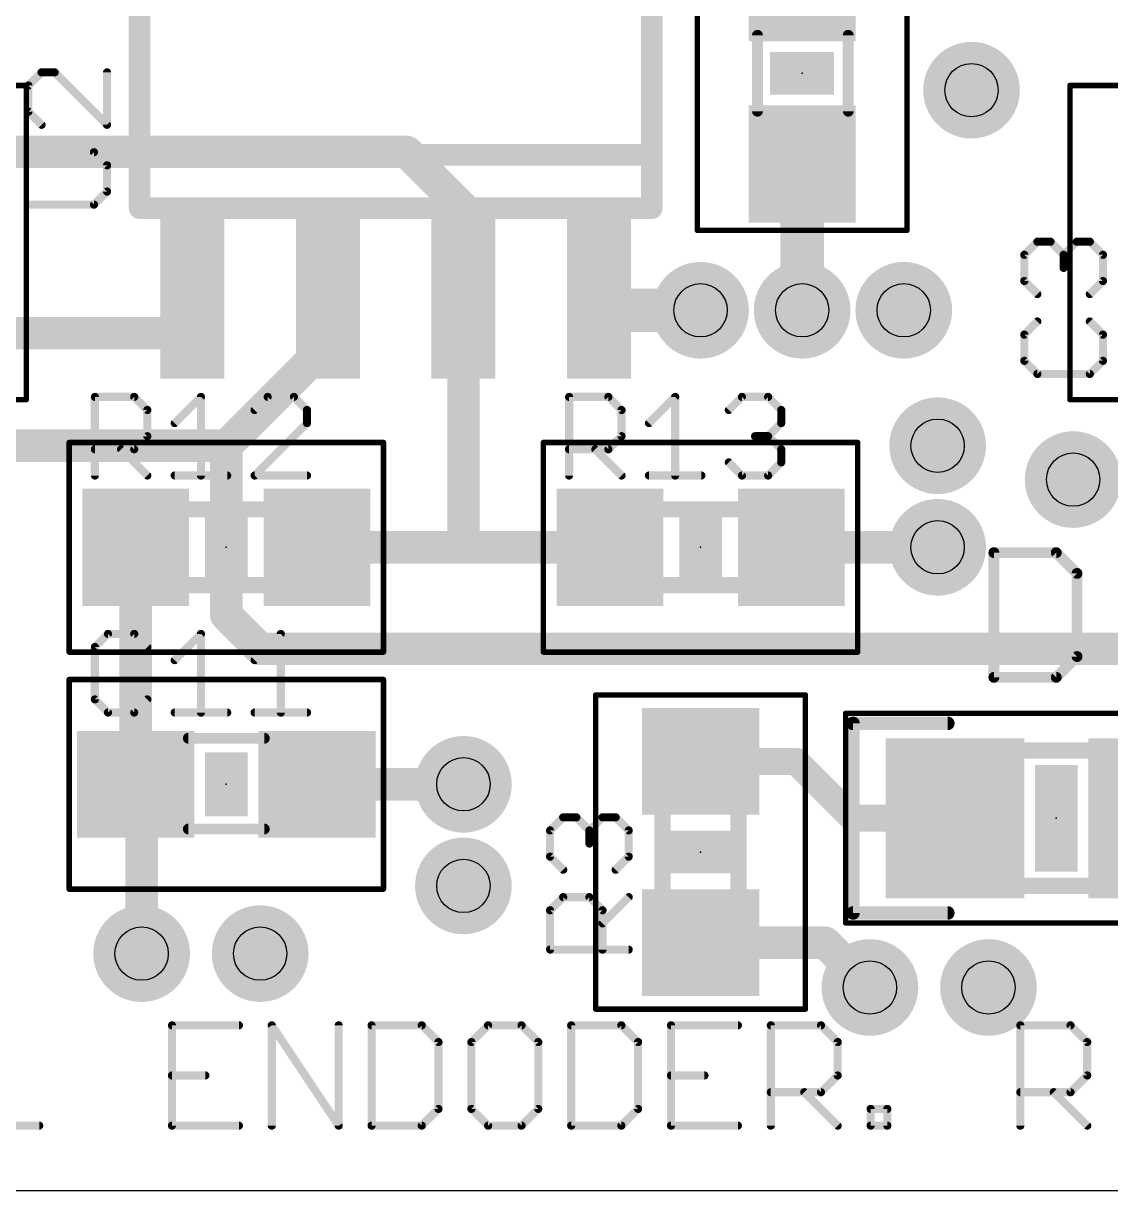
# Model space of a CAD drawing. Extents: x 0 to 1.31, y 0 to 0.85.
# Drawn here: x 0.5126 to 0.9138, y 0 to 0.4309 of the extents above; entities that cross this region are included whole.
import ezdxf

# ---------------------------------------------------------------- set-up
doc = ezdxf.new("R2010")
doc.units = 0
for name, color, linetype in [('1', 22, 'CONTINUOUS'), ('18', 82, 'CONTINUOUS'), ('20', 7, 'CONTINUOUS'), ('21', 253, 'CONTINUOUS'), ('23', 7, 'CONTINUOUS'), ('25', 253, 'CONTINUOUS'), ('31', 253, 'CONTINUOUS'), ('35', 253, 'CONTINUOUS'), ('39', 22, 'CONTINUOUS'), ('44', 253, 'CONTINUOUS'), ('51', 253, 'CONTINUOUS')]:
    doc.layers.add(name, color=color, linetype=linetype)

# ---------------------------------------------------------------- blocks, each defined once
blk = doc.blocks.new('RECT')
blk.add_solid([(-0.5, -0.5), (0.5, -0.5), (-0.5, 0.5), (0.5, 0.5)])
blk = doc.blocks.new('ROUNDV')
at = {"const_width": 0.5}
blk.add_lwpolyline([(0, -0.25, 1), (0, 0.25, 1), (0, -0.25)], format="xyb", dxfattribs=at)

msp = doc.modelspace()

# ---------------------------------------------------------------- linework, layer by layer
at = {"layer": '1'}
for points, const_width in [([(0.654035, 0.383465), (0.475, 0.383465)], 0.012), ([(0.675, 0.3625), (0.654035, 0.383465)], 0.012), ([(0.8, 0.379035), (0.8, 0.325)], 0.016), ([(0.675, 0.329232), (0.675, 0.3625)], 0.012), ([(0.575, 0.329232), (0.574803, 0.316535)], 0.016), ([(0.625, 0.3125), (0.625, 0.329232)], 0.016), ([(0.725, 0.329232), (0.729232, 0.325)], 0.016), ([(0.675, 0.329232), (0.675, 0.2375)], 0.012), ([(0.729232, 0.325), (0.7625, 0.325)], 0.016), ([(0.574803, 0.316535), (0.475, 0.316535)], 0.012), ([(0.5875, 0.275), (0.625, 0.3125)], 0.012), ([(0.5875, 0.275), (0.5, 0.275)], 0.012), ([(0.5875, 0.2125), (0.5875, 0.275)], 0.012), ([(0.554035, 0.2375), (0.554035, 0.15)], 0.012), ([(0.620965, 0.2375), (0.675, 0.2375)], 0.012), ([(0.675, 0.2375), (0.729035, 0.2375)], 0.012), ([(0.85, 0.2375), (0.795965, 0.2375)], 0.012), ([(0.6, 0.2), (0.5875, 0.2125)], 0.012), ([(1.004035, 0.2), (0.6, 0.2)], 0.012), ([(0.797785, 0.158465), (0.7625, 0.158465)], 0.01), ([(0.81875, 0.1375), (0.797785, 0.158465)], 0.01), ([(0.554035, 0.15), (0.55625, 0.147785)], 0.012), ([(0.620965, 0.15), (0.675, 0.15)], 0.012), ([(0.55625, 0.147785), (0.55625, 0.0875)], 0.012), ([(0.856348, 0.1375), (0.81875, 0.1375)], 0.01), ([(0.808465, 0.091535), (0.7625, 0.091535)], 0.012), ([(0.825, 0.075), (0.808465, 0.091535)], 0.012)]:
    msp.add_lwpolyline(points, dxfattribs=dict(at, const_width=const_width))
for points, const_width in [([(0.656157, 0.385586, 1), (0.651914, 0.381343)], 0.006), ([(0.654035, 0.380465, 1), (0.654035, 0.386465)], 0.006), ([(0.804, 0.379035, 1), (0.796, 0.379035)], 0.008), ([(0.678, 0.3625, 1), (0.672, 0.3625)], 0.006), ([(0.672879, 0.360379, 1), (0.677121, 0.364621)], 0.006), ([(0.579, 0.32917, 1), (0.571, 0.329294)], 0.008), ([(0.629, 0.329232, 1), (0.621, 0.329232)], 0.008), ([(0.727828, 0.332061, 1), (0.722172, 0.326404)], 0.008), ([(0.678, 0.329232, 1), (0.672, 0.329232)], 0.006), ([(0.672, 0.329232, 1), (0.678, 0.329232)], 0.006), ([(0.729232, 0.329, 1), (0.729232, 0.321)], 0.008), ([(0.726404, 0.322172, 1), (0.732061, 0.327828)], 0.008), ([(0.7625, 0.321, 1), (0.7625, 0.329)], 0.008), ([(0.796, 0.325, 1), (0.804, 0.325)], 0.008), ([(0.570804, 0.316597, 1), (0.578803, 0.316473)], 0.008), ([(0.574803, 0.313535, 1), (0.574803, 0.319535)], 0.006), ([(0.621, 0.3125, 1), (0.629, 0.3125)], 0.008), ([(0.627121, 0.310379, 1), (0.622879, 0.314621)], 0.006), ([(0.5905, 0.275, 1), (0.5845, 0.275)], 0.006), ([(0.585379, 0.277121, 1), (0.589621, 0.272879)], 0.006), ([(0.5875, 0.272, 1), (0.5875, 0.278)], 0.006), ([(0.557035, 0.2375, 1), (0.551035, 0.2375)], 0.006), ([(0.620965, 0.2405, 1), (0.620965, 0.2345)], 0.006), ([(0.675, 0.2405, 1), (0.675, 0.2345)], 0.006), ([(0.675, 0.2345, 1), (0.675, 0.2405)], 0.006), ([(0.729035, 0.2345, 1), (0.729035, 0.2405)], 0.006), ([(0.795965, 0.2405, 1), (0.795965, 0.2345)], 0.006), ([(0.85, 0.2345, 1), (0.85, 0.2405)], 0.006), ([(0.672, 0.2375, 1), (0.678, 0.2375)], 0.006), ([(0.589621, 0.214621, 1), (0.585379, 0.210379)], 0.006), ([(0.5845, 0.2125, 1), (0.5905, 0.2125)], 0.006), ([(0.6, 0.203, 1), (0.6, 0.197)], 0.006), ([(0.597879, 0.197879, 1), (0.602121, 0.202121)], 0.006), ([(0.7625, 0.160965, 1), (0.7625, 0.155965)], 0.005), ([(0.799553, 0.160232, 1), (0.796018, 0.156697)], 0.005), ([(0.797785, 0.155965, 1), (0.797785, 0.160965)], 0.005), ([(0.556157, 0.152121, 1), (0.551914, 0.147879)], 0.006), ([(0.620965, 0.153, 1), (0.620965, 0.147)], 0.006), ([(0.675, 0.147, 1), (0.675, 0.153)], 0.006), ([(0.551035, 0.15, 1), (0.557035, 0.15)], 0.006), ([(0.55925, 0.147785, 1), (0.55325, 0.147785)], 0.006), ([(0.554129, 0.145664, 1), (0.558371, 0.149907)], 0.006), ([(0.81875, 0.14, 1), (0.81875, 0.135)], 0.005), ([(0.856348, 0.135, 1), (0.856348, 0.14)], 0.005), ([(0.816982, 0.135732, 1), (0.820518, 0.139268)], 0.005), ([(0.7625, 0.094535, 1), (0.7625, 0.088535)], 0.006), ([(0.810586, 0.093657, 1), (0.806343, 0.089414)], 0.006), ([(0.808465, 0.088535, 1), (0.808465, 0.094535)], 0.006), ([(0.55325, 0.0875, 1), (0.55925, 0.0875)], 0.006), ([(0.822879, 0.072879, 1), (0.827121, 0.077121)], 0.006)]:
    msp.add_lwpolyline(points, format="xyb", dxfattribs=dict(at, const_width=const_width))
at = {"layer": '20'}
msp.add_line((0, 0), (1.3125, 0), dxfattribs=at)
at = {"layer": '21'}
for points, const_width in [([(0.555512, 0.382382), (0.555512, 0.512303)], 0.008), ([(0.744488, 0.512303), (0.744488, 0.382382)], 0.008), ([(0.555512, 0.362697), (0.555512, 0.382382)], 0.008), ([(0.744488, 0.382382), (0.555512, 0.382382)], 0.008), ([(0.744488, 0.382382), (0.744488, 0.362697)], 0.008), ([(0.85375, 0.1725), (0.81875, 0.1725)], 0.005), ([(0.81875, 0.1725), (0.81875, 0.1025)], 0.005), ([(0.81875, 0.1025), (0.85375, 0.1025)], 0.005), ([(0.592131, 0.061032), (0.567443, 0.061032)], 0.003), ([(0.567443, 0.061032), (0.567443, 0.024)], 0.003), ([(0.604275, 0.024), (0.604275, 0.061032)], 0.003), ([(0.604275, 0.061032), (0.628963, 0.024)], 0.003), ([(0.628963, 0.024), (0.628963, 0.061032)], 0.003), ([(0.641106, 0.061032), (0.641106, 0.024)], 0.003), ([(0.659622, 0.061032), (0.641106, 0.061032)], 0.003), ([(0.665794, 0.05486), (0.659622, 0.061032)], 0.003), ([(0.68411, 0.061032), (0.677938, 0.05486)], 0.003), ([(0.696453, 0.061032), (0.68411, 0.061032)], 0.003), ([(0.702625, 0.05486), (0.696453, 0.061032)], 0.003), ([(0.714769, 0.061032), (0.714769, 0.024)], 0.003), ([(0.733285, 0.061032), (0.714769, 0.061032)], 0.003), ([(0.739457, 0.05486), (0.733285, 0.061032)], 0.003), ([(0.776288, 0.061032), (0.751601, 0.061032)], 0.003), ([(0.751601, 0.061032), (0.751601, 0.024)], 0.003), ([(0.788432, 0.024), (0.788432, 0.061032)], 0.003), ([(0.788432, 0.061032), (0.806948, 0.061032)], 0.003), ([(0.806948, 0.061032), (0.81312, 0.05486)], 0.003), ([(0.880511, 0.024), (0.880511, 0.061032)], 0.003), ([(0.880511, 0.061032), (0.899026, 0.061032)], 0.003), ([(0.899026, 0.061032), (0.905198, 0.05486)], 0.003), ([(0.665794, 0.030172), (0.665794, 0.05486)], 0.003), ([(0.677938, 0.05486), (0.677938, 0.030172)], 0.003), ([(0.702625, 0.030172), (0.702625, 0.05486)], 0.003), ([(0.739457, 0.030172), (0.739457, 0.05486)], 0.003), ([(0.81312, 0.05486), (0.81312, 0.042516)], 0.003), ([(0.905198, 0.05486), (0.905198, 0.042516)], 0.003), ([(0.567443, 0.042516), (0.579787, 0.042516)], 0.003), ([(0.751601, 0.042516), (0.763945, 0.042516)], 0.003), ([(0.81312, 0.042516), (0.806948, 0.036344)], 0.003), ([(0.905198, 0.042516), (0.899026, 0.036344)], 0.003), ([(0.806948, 0.036344), (0.788432, 0.036344)], 0.003), ([(0.800776, 0.036344), (0.81312, 0.024)], 0.003), ([(0.899026, 0.036344), (0.880511, 0.036344)], 0.003), ([(0.892855, 0.036344), (0.905198, 0.024)], 0.003), ([(0.659622, 0.024), (0.665794, 0.030172)], 0.003), ([(0.677938, 0.030172), (0.68411, 0.024)], 0.003), ([(0.696453, 0.024), (0.702625, 0.030172)], 0.003), ([(0.733285, 0.024), (0.739457, 0.030172)], 0.003), ([(0.825264, 0.024), (0.825264, 0.030172)], 0.003), ([(0.825264, 0.030172), (0.831435, 0.030172)], 0.003), ([(0.831435, 0.030172), (0.831435, 0.024)], 0.003), ([(0.493781, 0.024), (0.518468, 0.024)], 0.003), ([(0.567443, 0.024), (0.592131, 0.024)], 0.003), ([(0.641106, 0.024), (0.659622, 0.024)], 0.003), ([(0.68411, 0.024), (0.696453, 0.024)], 0.003), ([(0.714769, 0.024), (0.733285, 0.024)], 0.003), ([(0.751601, 0.024), (0.776288, 0.024)], 0.003), ([(0.831435, 0.024), (0.825264, 0.024)], 0.003)]:
    msp.add_lwpolyline(points, dxfattribs=dict(at, const_width=const_width))
for points, const_width in [([(0.557512, 0.382382, 1), (0.553512, 0.382382)], 0.004), ([(0.555512, 0.384382, 1), (0.555512, 0.380382)], 0.004), ([(0.553512, 0.382382, 1), (0.557512, 0.382382)], 0.004), ([(0.746488, 0.382382, 1), (0.742488, 0.382382)], 0.004), ([(0.742488, 0.382382, 1), (0.746488, 0.382382)], 0.004), ([(0.744488, 0.380382, 1), (0.744488, 0.384382)], 0.004), ([(0.553512, 0.362697, 1), (0.557512, 0.362697)], 0.004), ([(0.742488, 0.362697, 1), (0.746488, 0.362697)], 0.004), ([(0.81875, 0.17375, 1), (0.81875, 0.17125)], 0.0025), ([(0.82, 0.1725, 1), (0.8175, 0.1725)], 0.0025), ([(0.85375, 0.17125, 1), (0.85375, 0.17375)], 0.0025), ([(0.81875, 0.10375, 1), (0.81875, 0.10125)], 0.0025), ([(0.8175, 0.1025, 1), (0.82, 0.1025)], 0.0025), ([(0.85375, 0.10125, 1), (0.85375, 0.10375)], 0.0025), ([(0.567443, 0.061782, 1), (0.567443, 0.060282)], 0.0015), ([(0.568193, 0.061032, 1), (0.566693, 0.061032)], 0.0015), ([(0.592131, 0.060282, 1), (0.592131, 0.061782)], 0.0015), ([(0.605025, 0.061032, 1), (0.603525, 0.061032)], 0.0015), ([(0.604899, 0.061448, 1), (0.603651, 0.060616)], 0.0015), ([(0.629713, 0.061032, 1), (0.628213, 0.061032)], 0.0015), ([(0.641856, 0.061032, 1), (0.640356, 0.061032)], 0.0015), ([(0.641106, 0.061782, 1), (0.641106, 0.060282)], 0.0015), ([(0.660152, 0.061562, 1), (0.659092, 0.060501)], 0.0015), ([(0.659622, 0.060282, 1), (0.659622, 0.061782)], 0.0015), ([(0.68411, 0.061782, 1), (0.68411, 0.060282)], 0.0015), ([(0.68464, 0.060501, 1), (0.683579, 0.061562)], 0.0015), ([(0.696984, 0.061562, 1), (0.695923, 0.060501)], 0.0015), ([(0.696453, 0.060282, 1), (0.696453, 0.061782)], 0.0015), ([(0.715519, 0.061032, 1), (0.714019, 0.061032)], 0.0015), ([(0.714769, 0.061782, 1), (0.714769, 0.060282)], 0.0015), ([(0.733815, 0.061562, 1), (0.732755, 0.060501)], 0.0015), ([(0.733285, 0.060282, 1), (0.733285, 0.061782)], 0.0015), ([(0.751601, 0.061782, 1), (0.751601, 0.060282)], 0.0015), ([(0.752351, 0.061032, 1), (0.750851, 0.061032)], 0.0015), ([(0.776288, 0.060282, 1), (0.776288, 0.061782)], 0.0015), ([(0.789182, 0.061032, 1), (0.787682, 0.061032)], 0.0015), ([(0.788432, 0.061782, 1), (0.788432, 0.060282)], 0.0015), ([(0.807478, 0.061562, 1), (0.806418, 0.060501)], 0.0015), ([(0.806948, 0.060282, 1), (0.806948, 0.061782)], 0.0015), ([(0.881261, 0.061032, 1), (0.879761, 0.061032)], 0.0015), ([(0.880511, 0.061782, 1), (0.880511, 0.060282)], 0.0015), ([(0.899557, 0.061562, 1), (0.898496, 0.060501)], 0.0015), ([(0.899026, 0.060282, 1), (0.899026, 0.061782)], 0.0015), ([(0.666544, 0.05486, 1), (0.665044, 0.05486)], 0.0015), ([(0.665264, 0.054329, 1), (0.666324, 0.05539)], 0.0015), ([(0.677407, 0.05539, 1), (0.678468, 0.054329)], 0.0015), ([(0.678688, 0.05486, 1), (0.677188, 0.05486)], 0.0015), ([(0.703375, 0.05486, 1), (0.701875, 0.05486)], 0.0015), ([(0.702095, 0.054329, 1), (0.703156, 0.05539)], 0.0015), ([(0.740207, 0.05486, 1), (0.738707, 0.05486)], 0.0015), ([(0.738927, 0.054329, 1), (0.739987, 0.05539)], 0.0015), ([(0.81387, 0.05486, 1), (0.81237, 0.05486)], 0.0015), ([(0.81259, 0.054329, 1), (0.81365, 0.05539)], 0.0015), ([(0.905948, 0.05486, 1), (0.904448, 0.05486)], 0.0015), ([(0.904668, 0.054329, 1), (0.905729, 0.05539)], 0.0015), ([(0.567443, 0.043266, 1), (0.567443, 0.041766)], 0.0015), ([(0.579787, 0.041766, 1), (0.579787, 0.043266)], 0.0015), ([(0.751601, 0.043266, 1), (0.751601, 0.041766)], 0.0015), ([(0.763945, 0.041766, 1), (0.763945, 0.043266)], 0.0015), ([(0.81237, 0.042516, 1), (0.81387, 0.042516)], 0.0015), ([(0.81365, 0.041985, 1), (0.81259, 0.043046)], 0.0015), ([(0.904448, 0.042516, 1), (0.905948, 0.042516)], 0.0015), ([(0.905729, 0.041985, 1), (0.904668, 0.043046)], 0.0015), ([(0.788432, 0.037094, 1), (0.788432, 0.035594)], 0.0015), ([(0.801306, 0.036874, 1), (0.800246, 0.035814)], 0.0015), ([(0.806418, 0.036874, 1), (0.807478, 0.035814)], 0.0015), ([(0.806948, 0.035594, 1), (0.806948, 0.037094)], 0.0015), ([(0.880511, 0.037094, 1), (0.880511, 0.035594)], 0.0015), ([(0.893385, 0.036874, 1), (0.892324, 0.035814)], 0.0015), ([(0.898496, 0.036874, 1), (0.899557, 0.035814)], 0.0015), ([(0.899026, 0.035594, 1), (0.899026, 0.037094)], 0.0015), ([(0.665044, 0.030172, 1), (0.666544, 0.030172)], 0.0015), ([(0.666324, 0.029642, 1), (0.665264, 0.030702)], 0.0015), ([(0.678468, 0.030702, 1), (0.677407, 0.029642)], 0.0015), ([(0.677188, 0.030172, 1), (0.678688, 0.030172)], 0.0015), ([(0.701875, 0.030172, 1), (0.703375, 0.030172)], 0.0015), ([(0.703156, 0.029642, 1), (0.702095, 0.030702)], 0.0015), ([(0.738707, 0.030172, 1), (0.740207, 0.030172)], 0.0015), ([(0.739987, 0.029642, 1), (0.738927, 0.030702)], 0.0015), ([(0.826014, 0.030172, 1), (0.824514, 0.030172)], 0.0015), ([(0.825264, 0.030922, 1), (0.825264, 0.029422)], 0.0015), ([(0.832185, 0.030172, 1), (0.830685, 0.030172)], 0.0015), ([(0.831435, 0.029422, 1), (0.831435, 0.030922)], 0.0015), ([(0.518468, 0.02325, 1), (0.518468, 0.02475)], 0.0015), ([(0.567443, 0.02475, 1), (0.567443, 0.02325)], 0.0015), ([(0.566693, 0.024, 1), (0.568193, 0.024)], 0.0015), ([(0.592131, 0.02325, 1), (0.592131, 0.02475)], 0.0015), ([(0.603525, 0.024, 1), (0.605025, 0.024)], 0.0015), ([(0.628213, 0.024, 1), (0.629713, 0.024)], 0.0015), ([(0.628339, 0.023584, 1), (0.629587, 0.024416)], 0.0015), ([(0.641106, 0.02475, 1), (0.641106, 0.02325)], 0.0015), ([(0.640356, 0.024, 1), (0.641856, 0.024)], 0.0015), ([(0.659092, 0.02453, 1), (0.660152, 0.02347)], 0.0015), ([(0.659622, 0.02325, 1), (0.659622, 0.02475)], 0.0015), ([(0.68411, 0.02475, 1), (0.68411, 0.02325)], 0.0015), ([(0.683579, 0.02347, 1), (0.68464, 0.02453)], 0.0015), ([(0.695923, 0.02453, 1), (0.696984, 0.02347)], 0.0015), ([(0.696453, 0.02325, 1), (0.696453, 0.02475)], 0.0015), ([(0.714769, 0.02475, 1), (0.714769, 0.02325)], 0.0015), ([(0.714019, 0.024, 1), (0.715519, 0.024)], 0.0015), ([(0.732755, 0.02453, 1), (0.733815, 0.02347)], 0.0015), ([(0.733285, 0.02325, 1), (0.733285, 0.02475)], 0.0015), ([(0.751601, 0.02475, 1), (0.751601, 0.02325)], 0.0015), ([(0.750851, 0.024, 1), (0.752351, 0.024)], 0.0015), ([(0.776288, 0.02325, 1), (0.776288, 0.02475)], 0.0015), ([(0.787682, 0.024, 1), (0.789182, 0.024)], 0.0015), ([(0.81259, 0.02347, 1), (0.81365, 0.02453)], 0.0015), ([(0.825264, 0.02475, 1), (0.825264, 0.02325)], 0.0015), ([(0.824514, 0.024, 1), (0.826014, 0.024)], 0.0015), ([(0.830685, 0.024, 1), (0.832185, 0.024)], 0.0015), ([(0.831435, 0.02325, 1), (0.831435, 0.02475)], 0.0015), ([(0.879761, 0.024, 1), (0.881261, 0.024)], 0.0015), ([(0.904668, 0.02347, 1), (0.905729, 0.02453)], 0.0015)]:
    msp.add_lwpolyline(points, format="xyb", dxfattribs=dict(at, const_width=const_width))
at = {"layer": '23'}
for p in [(0.8, 0.4125), (0.5875, 0.2375), (0.7625, 0.2375), (0.5875, 0.15), (0.89375, 0.1375), (0.7625, 0.125)]:
    msp.add_point(p, dxfattribs=at)
at = {"layer": '25'}
for points, const_width in [([(0.519313, 0.412815), (0.514475, 0.407977)], 0.003), ([(0.52415, 0.412815), (0.519313, 0.412815)], 0.003), ([(0.5435, 0.393465), (0.52415, 0.412815)], 0.003), ([(0.5435, 0.412815), (0.5435, 0.393465)], 0.003), ([(0.514475, 0.407977), (0.514475, 0.398303)], 0.003), ([(0.514475, 0.398303), (0.519313, 0.393465)], 0.003), ([(0.538663, 0.38335), (0.514475, 0.38335)], 0.003), ([(0.5435, 0.378512), (0.538663, 0.38335)], 0.003), ([(0.5435, 0.368837), (0.5435, 0.378512)], 0.003), ([(0.538663, 0.364), (0.5435, 0.368837)], 0.003), ([(0.514475, 0.364), (0.538663, 0.364)], 0.003), ([(0.881975, 0.345477), (0.886813, 0.350315)], 0.003), ([(0.886813, 0.350315), (0.89165, 0.350315)], 0.003), ([(0.89165, 0.350315), (0.896488, 0.345477)], 0.003), ([(0.896488, 0.345477), (0.901325, 0.350315)], 0.003), ([(0.901325, 0.350315), (0.906163, 0.350315)], 0.003), ([(0.906163, 0.350315), (0.911, 0.345477)], 0.003), ([(0.881975, 0.335803), (0.881975, 0.345477)], 0.003), ([(0.896488, 0.345477), (0.896488, 0.34064)], 0.003), ([(0.911, 0.345477), (0.911, 0.335803)], 0.003), ([(0.886813, 0.330965), (0.881975, 0.335803)], 0.003), ([(0.911, 0.335803), (0.906163, 0.330965)], 0.003), ([(0.886813, 0.32085), (0.881975, 0.316012)], 0.003), ([(0.911, 0.316012), (0.906163, 0.32085)], 0.003), ([(0.881975, 0.316012), (0.881975, 0.306337)], 0.003), ([(0.911, 0.306337), (0.911, 0.316012)], 0.003), ([(0.881975, 0.306337), (0.886813, 0.3015)], 0.003), ([(0.906163, 0.3015), (0.911, 0.306337)], 0.003), ([(0.886813, 0.3015), (0.906163, 0.3015)], 0.003), ([(0.539, 0.264), (0.539, 0.293025)], 0.003), ([(0.539, 0.293025), (0.553512, 0.293025)], 0.003), ([(0.553512, 0.293025), (0.55835, 0.288187)], 0.003), ([(0.568465, 0.28335), (0.57814, 0.293025)], 0.003), ([(0.57814, 0.293025), (0.57814, 0.264)], 0.003), ([(0.602768, 0.293025), (0.59793, 0.288187)], 0.003), ([(0.612443, 0.293025), (0.602768, 0.293025)], 0.003), ([(0.61728, 0.288187), (0.612443, 0.293025)], 0.003), ([(0.714, 0.264), (0.714, 0.293025)], 0.003), ([(0.714, 0.293025), (0.728512, 0.293025)], 0.003), ([(0.728512, 0.293025), (0.73335, 0.288187)], 0.003), ([(0.743465, 0.28335), (0.75314, 0.293025)], 0.003), ([(0.75314, 0.293025), (0.75314, 0.264)], 0.003), ([(0.77293, 0.288187), (0.777768, 0.293025)], 0.003), ([(0.777768, 0.293025), (0.787443, 0.293025)], 0.003), ([(0.787443, 0.293025), (0.79228, 0.288187)], 0.003), ([(0.55835, 0.288187), (0.55835, 0.278512)], 0.003), ([(0.61728, 0.28335), (0.61728, 0.288187)], 0.003), ([(0.73335, 0.288187), (0.73335, 0.278512)], 0.003), ([(0.79228, 0.288187), (0.79228, 0.28335)], 0.003), ([(0.59793, 0.264), (0.61728, 0.28335)], 0.003), ([(0.79228, 0.28335), (0.787443, 0.278512)], 0.003), ([(0.55835, 0.278512), (0.553512, 0.273675)], 0.003), ([(0.73335, 0.278512), (0.728512, 0.273675)], 0.003), ([(0.787443, 0.278512), (0.782605, 0.278512)], 0.003), ([(0.787443, 0.278512), (0.79228, 0.273675)], 0.003), ([(0.553512, 0.273675), (0.539, 0.273675)], 0.003), ([(0.548675, 0.273675), (0.55835, 0.264)], 0.003), ([(0.728512, 0.273675), (0.714, 0.273675)], 0.003), ([(0.723675, 0.273675), (0.73335, 0.264)], 0.003), ([(0.79228, 0.273675), (0.79228, 0.268837)], 0.003), ([(0.777768, 0.264), (0.77293, 0.268837)], 0.003), ([(0.79228, 0.268837), (0.787443, 0.264)], 0.003), ([(0.568465, 0.264), (0.587815, 0.264)], 0.003), ([(0.61728, 0.264), (0.59793, 0.264)], 0.003), ([(0.743465, 0.264), (0.762815, 0.264)], 0.003), ([(0.787443, 0.264), (0.777768, 0.264)], 0.003), ([(0.87075, 0.235539), (0.87075, 0.1895)], 0.004), ([(0.89377, 0.235539), (0.87075, 0.235539)], 0.004), ([(0.901443, 0.227866), (0.89377, 0.235539)], 0.004), ([(0.901443, 0.197173), (0.901443, 0.227866)], 0.004), ([(0.543837, 0.205525), (0.539, 0.200687)], 0.003), ([(0.553512, 0.205525), (0.543837, 0.205525)], 0.003), ([(0.55835, 0.200687), (0.553512, 0.205525)], 0.003), ([(0.568465, 0.19585), (0.57814, 0.205525)], 0.003), ([(0.57814, 0.205525), (0.57814, 0.1765)], 0.003), ([(0.59793, 0.19585), (0.607605, 0.205525)], 0.003), ([(0.607605, 0.205525), (0.607605, 0.1765)], 0.003), ([(0.539, 0.200687), (0.539, 0.181337)], 0.003), ([(0.89377, 0.1895), (0.901443, 0.197173)], 0.004), ([(0.87075, 0.1895), (0.89377, 0.1895)], 0.004), ([(0.539, 0.181337), (0.543837, 0.1765)], 0.003), ([(0.553512, 0.1765), (0.55835, 0.181337)], 0.003), ([(0.543837, 0.1765), (0.553512, 0.1765)], 0.003), ([(0.568465, 0.1765), (0.587815, 0.1765)], 0.003), ([(0.59793, 0.1765), (0.61728, 0.1765)], 0.003), ([(0.706975, 0.132977), (0.711813, 0.137815)], 0.003), ([(0.711813, 0.137815), (0.71665, 0.137815)], 0.003), ([(0.71665, 0.137815), (0.721488, 0.132977)], 0.003), ([(0.721488, 0.132977), (0.726325, 0.137815)], 0.003), ([(0.726325, 0.137815), (0.731163, 0.137815)], 0.003), ([(0.731163, 0.137815), (0.736, 0.132977)], 0.003), ([(0.706975, 0.123303), (0.706975, 0.132977)], 0.003), ([(0.721488, 0.132977), (0.721488, 0.12814)], 0.003), ([(0.736, 0.132977), (0.736, 0.123303)], 0.003), ([(0.711813, 0.118465), (0.706975, 0.123303)], 0.003), ([(0.736, 0.123303), (0.731163, 0.118465)], 0.003), ([(0.706975, 0.103512), (0.711813, 0.10835)], 0.003), ([(0.711813, 0.10835), (0.721488, 0.10835)], 0.003), ([(0.721488, 0.10835), (0.726325, 0.103512)], 0.003), ([(0.726325, 0.098675), (0.736, 0.10835)], 0.003), ([(0.706975, 0.089), (0.706975, 0.103512)], 0.003), ([(0.726325, 0.103512), (0.726325, 0.089)], 0.003), ([(0.736, 0.089), (0.706975, 0.089)], 0.003)]:
    msp.add_lwpolyline(points, dxfattribs=dict(at, const_width=const_width))
for points, const_width in [([(0.519313, 0.413565, 1), (0.519313, 0.412065)], 0.0015), ([(0.519843, 0.412285, 1), (0.518782, 0.413345)], 0.0015), ([(0.524681, 0.413345, 1), (0.52362, 0.412285)], 0.0015), ([(0.52415, 0.412065, 1), (0.52415, 0.413565)], 0.0015), ([(0.54425, 0.412815, 1), (0.54275, 0.412815)], 0.0015), ([(0.515225, 0.407977, 1), (0.513725, 0.407977)], 0.0015), ([(0.513945, 0.408508, 1), (0.515006, 0.407447)], 0.0015), ([(0.515006, 0.398833, 1), (0.513945, 0.397772)], 0.0015), ([(0.513725, 0.398303, 1), (0.515225, 0.398303)], 0.0015), ([(0.518782, 0.392935, 1), (0.519843, 0.393996)], 0.0015), ([(0.54275, 0.393465, 1), (0.54425, 0.393465)], 0.0015), ([(0.54297, 0.392935, 1), (0.54403, 0.393996)], 0.0015), ([(0.514475, 0.3841, 1), (0.514475, 0.3826)], 0.0015), ([(0.539193, 0.38388, 1), (0.538132, 0.382819)], 0.0015), ([(0.538663, 0.3826, 1), (0.538663, 0.3841)], 0.0015), ([(0.54425, 0.378512, 1), (0.54275, 0.378512)], 0.0015), ([(0.54297, 0.377982, 1), (0.54403, 0.379043)], 0.0015), ([(0.54275, 0.368837, 1), (0.54425, 0.368837)], 0.0015), ([(0.54403, 0.368307, 1), (0.54297, 0.369368)], 0.0015), ([(0.514475, 0.36475, 1), (0.514475, 0.36325)], 0.0015), ([(0.538132, 0.36453, 1), (0.539193, 0.36347)], 0.0015), ([(0.538663, 0.36325, 1), (0.538663, 0.36475)], 0.0015), ([(0.886813, 0.351065, 1), (0.886813, 0.349565)], 0.0015), ([(0.887343, 0.349785, 1), (0.886282, 0.350845)], 0.0015), ([(0.892181, 0.350845, 1), (0.89112, 0.349785)], 0.0015), ([(0.89165, 0.349565, 1), (0.89165, 0.351065)], 0.0015), ([(0.901325, 0.351065, 1), (0.901325, 0.349565)], 0.0015), ([(0.901856, 0.349785, 1), (0.900795, 0.350845)], 0.0015), ([(0.906693, 0.350845, 1), (0.905632, 0.349785)], 0.0015), ([(0.906163, 0.349565, 1), (0.906163, 0.351065)], 0.0015), ([(0.882725, 0.345477, 1), (0.881225, 0.345477)], 0.0015), ([(0.881445, 0.346008, 1), (0.882506, 0.344947)], 0.0015), ([(0.895957, 0.346008, 1), (0.897018, 0.344947)], 0.0015), ([(0.897238, 0.345477, 1), (0.895738, 0.345477)], 0.0015), ([(0.895957, 0.344947, 1), (0.897018, 0.346008)], 0.0015), ([(0.91175, 0.345477, 1), (0.91025, 0.345477)], 0.0015), ([(0.91047, 0.344947, 1), (0.91153, 0.346008)], 0.0015), ([(0.895738, 0.34064, 1), (0.897238, 0.34064)], 0.0015), ([(0.882506, 0.336333, 1), (0.881445, 0.335272)], 0.0015), ([(0.881225, 0.335803, 1), (0.882725, 0.335803)], 0.0015), ([(0.91025, 0.335803, 1), (0.91175, 0.335803)], 0.0015), ([(0.91153, 0.335272, 1), (0.91047, 0.336333)], 0.0015), ([(0.886282, 0.330435, 1), (0.887343, 0.331496)], 0.0015), ([(0.905632, 0.331496, 1), (0.906693, 0.330435)], 0.0015), ([(0.887343, 0.320319, 1), (0.886282, 0.32138)], 0.0015), ([(0.906693, 0.32138, 1), (0.905632, 0.320319)], 0.0015), ([(0.882725, 0.316012, 1), (0.881225, 0.316012)], 0.0015), ([(0.881445, 0.316543, 1), (0.882506, 0.315482)], 0.0015), ([(0.91175, 0.316012, 1), (0.91025, 0.316012)], 0.0015), ([(0.91047, 0.315482, 1), (0.91153, 0.316543)], 0.0015), ([(0.882506, 0.306868, 1), (0.881445, 0.305807)], 0.0015), ([(0.881225, 0.306337, 1), (0.882725, 0.306337)], 0.0015), ([(0.91025, 0.306337, 1), (0.91175, 0.306337)], 0.0015), ([(0.91153, 0.305807, 1), (0.91047, 0.306868)], 0.0015), ([(0.886813, 0.30225, 1), (0.886813, 0.30075)], 0.0015), ([(0.886282, 0.30097, 1), (0.887343, 0.30203)], 0.0015), ([(0.905632, 0.30203, 1), (0.906693, 0.30097)], 0.0015), ([(0.906163, 0.30075, 1), (0.906163, 0.30225)], 0.0015), ([(0.53975, 0.293025, 1), (0.53825, 0.293025)], 0.0015), ([(0.539, 0.293775, 1), (0.539, 0.292275)], 0.0015), ([(0.554043, 0.293555, 1), (0.552982, 0.292494)], 0.0015), ([(0.553512, 0.292275, 1), (0.553512, 0.293775)], 0.0015), ([(0.57889, 0.293025, 1), (0.57739, 0.293025)], 0.0015), ([(0.57867, 0.292494, 1), (0.57761, 0.293555)], 0.0015), ([(0.602768, 0.293775, 1), (0.602768, 0.292275)], 0.0015), ([(0.603298, 0.292494, 1), (0.602237, 0.293555)], 0.0015), ([(0.612973, 0.293555, 1), (0.611912, 0.292494)], 0.0015), ([(0.612443, 0.292275, 1), (0.612443, 0.293775)], 0.0015), ([(0.71475, 0.293025, 1), (0.71325, 0.293025)], 0.0015), ([(0.714, 0.293775, 1), (0.714, 0.292275)], 0.0015), ([(0.729043, 0.293555, 1), (0.727982, 0.292494)], 0.0015), ([(0.728512, 0.292275, 1), (0.728512, 0.293775)], 0.0015), ([(0.75389, 0.293025, 1), (0.75239, 0.293025)], 0.0015), ([(0.75367, 0.292494, 1), (0.75261, 0.293555)], 0.0015), ([(0.777768, 0.293775, 1), (0.777768, 0.292275)], 0.0015), ([(0.778298, 0.292494, 1), (0.777237, 0.293555)], 0.0015), ([(0.787973, 0.293555, 1), (0.786912, 0.292494)], 0.0015), ([(0.787443, 0.292275, 1), (0.787443, 0.293775)], 0.0015), ([(0.5591, 0.288187, 1), (0.5576, 0.288187)], 0.0015), ([(0.557819, 0.287657, 1), (0.55888, 0.288718)], 0.0015), ([(0.5974, 0.288718, 1), (0.598461, 0.287657)], 0.0015), ([(0.61803, 0.288187, 1), (0.61653, 0.288187)], 0.0015), ([(0.61675, 0.287657, 1), (0.61781, 0.288718)], 0.0015), ([(0.7341, 0.288187, 1), (0.7326, 0.288187)], 0.0015), ([(0.732819, 0.287657, 1), (0.73388, 0.288718)], 0.0015), ([(0.7724, 0.288718, 1), (0.773461, 0.287657)], 0.0015), ([(0.79303, 0.288187, 1), (0.79153, 0.288187)], 0.0015), ([(0.79175, 0.287657, 1), (0.79281, 0.288718)], 0.0015), ([(0.567935, 0.28388, 1), (0.568996, 0.282819)], 0.0015), ([(0.61781, 0.282819, 1), (0.61675, 0.28388)], 0.0015), ([(0.742935, 0.28388, 1), (0.743996, 0.282819)], 0.0015), ([(0.79281, 0.282819, 1), (0.79175, 0.28388)], 0.0015), ([(0.61653, 0.28335, 1), (0.61803, 0.28335)], 0.0015), ([(0.79153, 0.28335, 1), (0.79303, 0.28335)], 0.0015), ([(0.5576, 0.278512, 1), (0.5591, 0.278512)], 0.0015), ([(0.55888, 0.277982, 1), (0.557819, 0.279043)], 0.0015), ([(0.7326, 0.278512, 1), (0.7341, 0.278512)], 0.0015), ([(0.73388, 0.277982, 1), (0.732819, 0.279043)], 0.0015), ([(0.782605, 0.279262, 1), (0.782605, 0.277762)], 0.0015), ([(0.787973, 0.279043, 1), (0.786912, 0.277982)], 0.0015), ([(0.786912, 0.279043, 1), (0.787973, 0.277982)], 0.0015), ([(0.787443, 0.277762, 1), (0.787443, 0.279262)], 0.0015), ([(0.539, 0.274425, 1), (0.539, 0.272925)], 0.0015), ([(0.549205, 0.274205, 1), (0.548145, 0.273144)], 0.0015), ([(0.552982, 0.274205, 1), (0.554043, 0.273144)], 0.0015), ([(0.553512, 0.272925, 1), (0.553512, 0.274425)], 0.0015), ([(0.714, 0.274425, 1), (0.714, 0.272925)], 0.0015), ([(0.724205, 0.274205, 1), (0.723145, 0.273144)], 0.0015), ([(0.727982, 0.274205, 1), (0.729043, 0.273144)], 0.0015), ([(0.728512, 0.272925, 1), (0.728512, 0.274425)], 0.0015), ([(0.79303, 0.273675, 1), (0.79153, 0.273675)], 0.0015), ([(0.79175, 0.273144, 1), (0.79281, 0.274205)], 0.0015), ([(0.773461, 0.269368, 1), (0.7724, 0.268307)], 0.0015), ([(0.79153, 0.268837, 1), (0.79303, 0.268837)], 0.0015), ([(0.79281, 0.268307, 1), (0.79175, 0.269368)], 0.0015), ([(0.53825, 0.264, 1), (0.53975, 0.264)], 0.0015), ([(0.557819, 0.26347, 1), (0.55888, 0.26453)], 0.0015), ([(0.568465, 0.26475, 1), (0.568465, 0.26325)], 0.0015), ([(0.57739, 0.264, 1), (0.57889, 0.264)], 0.0015), ([(0.587815, 0.26325, 1), (0.587815, 0.26475)], 0.0015), ([(0.59793, 0.26475, 1), (0.59793, 0.26325)], 0.0015), ([(0.5974, 0.26453, 1), (0.598461, 0.26347)], 0.0015), ([(0.61728, 0.26325, 1), (0.61728, 0.26475)], 0.0015), ([(0.71325, 0.264, 1), (0.71475, 0.264)], 0.0015), ([(0.732819, 0.26347, 1), (0.73388, 0.26453)], 0.0015), ([(0.743465, 0.26475, 1), (0.743465, 0.26325)], 0.0015), ([(0.75239, 0.264, 1), (0.75389, 0.264)], 0.0015), ([(0.762815, 0.26325, 1), (0.762815, 0.26475)], 0.0015), ([(0.777768, 0.26475, 1), (0.777768, 0.26325)], 0.0015), ([(0.777237, 0.26347, 1), (0.778298, 0.26453)], 0.0015), ([(0.786912, 0.26453, 1), (0.787973, 0.26347)], 0.0015), ([(0.787443, 0.26325, 1), (0.787443, 0.26475)], 0.0015), ([(0.87175, 0.235539, 1), (0.86975, 0.235539)], 0.002), ([(0.87075, 0.236539, 1), (0.87075, 0.234539)], 0.002), ([(0.894477, 0.236246, 1), (0.893062, 0.234832)], 0.002), ([(0.89377, 0.234539, 1), (0.89377, 0.236539)], 0.002), ([(0.902443, 0.227866, 1), (0.900443, 0.227866)], 0.002), ([(0.900736, 0.227159, 1), (0.90215, 0.228573)], 0.002), ([(0.543837, 0.206275, 1), (0.543837, 0.204775)], 0.0015), ([(0.544368, 0.204994, 1), (0.543307, 0.206055)], 0.0015), ([(0.554043, 0.206055, 1), (0.552982, 0.204994)], 0.0015), ([(0.553512, 0.204775, 1), (0.553512, 0.206275)], 0.0015), ([(0.57889, 0.205525, 1), (0.57739, 0.205525)], 0.0015), ([(0.57867, 0.204994, 1), (0.57761, 0.206055)], 0.0015), ([(0.608355, 0.205525, 1), (0.606855, 0.205525)], 0.0015), ([(0.608136, 0.204994, 1), (0.607075, 0.206055)], 0.0015), ([(0.53975, 0.200687, 1), (0.53825, 0.200687)], 0.0015), ([(0.53847, 0.201218, 1), (0.53953, 0.200157)], 0.0015), ([(0.557819, 0.200157, 1), (0.55888, 0.201218)], 0.0015), ([(0.90215, 0.196466, 1), (0.900736, 0.19788)], 0.002), ([(0.567935, 0.19638, 1), (0.568996, 0.195319)], 0.0015), ([(0.5974, 0.19638, 1), (0.598461, 0.195319)], 0.0015), ([(0.900443, 0.197173, 1), (0.902443, 0.197173)], 0.002), ([(0.87075, 0.1905, 1), (0.87075, 0.1885)], 0.002), ([(0.86975, 0.1895, 1), (0.87175, 0.1895)], 0.002), ([(0.893062, 0.190207, 1), (0.894477, 0.188793)], 0.002), ([(0.89377, 0.1885, 1), (0.89377, 0.1905)], 0.002), ([(0.53953, 0.181868, 1), (0.53847, 0.180807)], 0.0015), ([(0.53825, 0.181337, 1), (0.53975, 0.181337)], 0.0015), ([(0.55888, 0.180807, 1), (0.557819, 0.181868)], 0.0015), ([(0.543837, 0.17725, 1), (0.543837, 0.17575)], 0.0015), ([(0.543307, 0.17597, 1), (0.544368, 0.17703)], 0.0015), ([(0.552982, 0.17703, 1), (0.554043, 0.17597)], 0.0015), ([(0.553512, 0.17575, 1), (0.553512, 0.17725)], 0.0015), ([(0.568465, 0.17725, 1), (0.568465, 0.17575)], 0.0015), ([(0.57739, 0.1765, 1), (0.57889, 0.1765)], 0.0015), ([(0.587815, 0.17575, 1), (0.587815, 0.17725)], 0.0015), ([(0.59793, 0.17725, 1), (0.59793, 0.17575)], 0.0015), ([(0.606855, 0.1765, 1), (0.608355, 0.1765)], 0.0015), ([(0.61728, 0.17575, 1), (0.61728, 0.17725)], 0.0015), ([(0.711813, 0.138565, 1), (0.711813, 0.137065)], 0.0015), ([(0.712343, 0.137285, 1), (0.711282, 0.138345)], 0.0015), ([(0.717181, 0.138345, 1), (0.71612, 0.137285)], 0.0015), ([(0.71665, 0.137065, 1), (0.71665, 0.138565)], 0.0015), ([(0.726325, 0.138565, 1), (0.726325, 0.137065)], 0.0015), ([(0.726856, 0.137285, 1), (0.725795, 0.138345)], 0.0015), ([(0.731693, 0.138345, 1), (0.730632, 0.137285)], 0.0015), ([(0.731163, 0.137065, 1), (0.731163, 0.138565)], 0.0015), ([(0.707725, 0.132977, 1), (0.706225, 0.132977)], 0.0015), ([(0.706445, 0.133508, 1), (0.707506, 0.132447)], 0.0015), ([(0.720957, 0.133508, 1), (0.722018, 0.132447)], 0.0015), ([(0.722238, 0.132977, 1), (0.720738, 0.132977)], 0.0015), ([(0.720957, 0.132447, 1), (0.722018, 0.133508)], 0.0015), ([(0.73675, 0.132977, 1), (0.73525, 0.132977)], 0.0015), ([(0.73547, 0.132447, 1), (0.73653, 0.133508)], 0.0015), ([(0.720738, 0.12814, 1), (0.722238, 0.12814)], 0.0015), ([(0.707506, 0.123833, 1), (0.706445, 0.122772)], 0.0015), ([(0.706225, 0.123303, 1), (0.707725, 0.123303)], 0.0015), ([(0.73525, 0.123303, 1), (0.73675, 0.123303)], 0.0015), ([(0.73653, 0.122772, 1), (0.73547, 0.123833)], 0.0015), ([(0.711282, 0.117935, 1), (0.712343, 0.118996)], 0.0015), ([(0.730632, 0.118996, 1), (0.731693, 0.117935)], 0.0015), ([(0.711813, 0.1091, 1), (0.711813, 0.1076)], 0.0015), ([(0.712343, 0.107819, 1), (0.711282, 0.10888)], 0.0015), ([(0.722018, 0.10888, 1), (0.720957, 0.107819)], 0.0015), ([(0.721488, 0.1076, 1), (0.721488, 0.1091)], 0.0015), ([(0.73653, 0.107819, 1), (0.73547, 0.10888)], 0.0015), ([(0.707725, 0.103512, 1), (0.706225, 0.103512)], 0.0015), ([(0.706445, 0.104043, 1), (0.707506, 0.102982)], 0.0015), ([(0.727075, 0.103512, 1), (0.725575, 0.103512)], 0.0015), ([(0.725795, 0.102982, 1), (0.726856, 0.104043)], 0.0015), ([(0.725795, 0.099205, 1), (0.726856, 0.098145)], 0.0015), ([(0.706975, 0.08975, 1), (0.706975, 0.08825)], 0.0015), ([(0.736, 0.08825, 1), (0.736, 0.08975)], 0.0015), ([(0.706225, 0.089, 1), (0.707725, 0.089)], 0.0015), ([(0.725575, 0.089, 1), (0.727075, 0.089)], 0.0015)]:
    msp.add_lwpolyline(points, format="xyb", dxfattribs=dict(at, const_width=const_width))
at = {"layer": '39', "const_width": 0.002}
for points in [[(0.761299, 0.354508), (0.761299, 0.470492)], [(0.838701, 0.470492), (0.838701, 0.354508)], [(0.436299, 0.407992), (0.513701, 0.407992)], [(0.513701, 0.407992), (0.513701, 0.292008)], [(0.898799, 0.292008), (0.898799, 0.407992)], [(0.898799, 0.407992), (0.976201, 0.407992)], [(0.838701, 0.354508), (0.761299, 0.354508)], [(0.513701, 0.292008), (0.436299, 0.292008)], [(0.976201, 0.292008), (0.898799, 0.292008)], [(0.529508, 0.276201), (0.645492, 0.276201)], [(0.529508, 0.198799), (0.529508, 0.276201)], [(0.645492, 0.276201), (0.645492, 0.198799)], [(0.704508, 0.276201), (0.820492, 0.276201)], [(0.704508, 0.198799), (0.704508, 0.276201)], [(0.820492, 0.276201), (0.820492, 0.198799)], [(0.645492, 0.198799), (0.529508, 0.198799)], [(0.820492, 0.198799), (0.704508, 0.198799)], [(0.529508, 0.188701), (0.645492, 0.188701)], [(0.529508, 0.111299), (0.529508, 0.188701)], [(0.645492, 0.188701), (0.645492, 0.111299)], [(0.723799, 0.067008), (0.723799, 0.182992)], [(0.723799, 0.182992), (0.801201, 0.182992)], [(0.801201, 0.182992), (0.801201, 0.067008)], [(0.816073, 0.176201), (0.971427, 0.176201)], [(0.816073, 0.098799), (0.816073, 0.176201)], [(0.645492, 0.111299), (0.529508, 0.111299)], [(0.971427, 0.098799), (0.816073, 0.098799)], [(0.801201, 0.067008), (0.723799, 0.067008)]]:
    msp.add_lwpolyline(points, dxfattribs=at)
at = {"layer": '39', "const_width": 0.001}
for points in [[(0.514201, 0.407992, 1), (0.513201, 0.407992)], [(0.513701, 0.407492, 1), (0.513701, 0.408492)], [(0.899299, 0.407992, 1), (0.898299, 0.407992)], [(0.898799, 0.408492, 1), (0.898799, 0.407492)], [(0.761299, 0.355008, 1), (0.761299, 0.354008)], [(0.760799, 0.354508, 1), (0.761799, 0.354508)], [(0.838201, 0.354508, 1), (0.839201, 0.354508)], [(0.838701, 0.354008, 1), (0.838701, 0.355008)], [(0.513201, 0.292008, 1), (0.514201, 0.292008)], [(0.513701, 0.291508, 1), (0.513701, 0.292508)], [(0.898799, 0.292508, 1), (0.898799, 0.291508)], [(0.898299, 0.292008, 1), (0.899299, 0.292008)], [(0.529508, 0.276701, 1), (0.529508, 0.275701)], [(0.530008, 0.276201, 1), (0.529008, 0.276201)], [(0.645992, 0.276201, 1), (0.644992, 0.276201)], [(0.645492, 0.275701, 1), (0.645492, 0.276701)], [(0.704508, 0.276701, 1), (0.704508, 0.275701)], [(0.705008, 0.276201, 1), (0.704008, 0.276201)], [(0.820992, 0.276201, 1), (0.819992, 0.276201)], [(0.820492, 0.275701, 1), (0.820492, 0.276701)], [(0.529508, 0.199299, 1), (0.529508, 0.198299)], [(0.529008, 0.198799, 1), (0.530008, 0.198799)], [(0.644992, 0.198799, 1), (0.645992, 0.198799)], [(0.645492, 0.198299, 1), (0.645492, 0.199299)], [(0.704508, 0.199299, 1), (0.704508, 0.198299)], [(0.704008, 0.198799, 1), (0.705008, 0.198799)], [(0.819992, 0.198799, 1), (0.820992, 0.198799)], [(0.820492, 0.198299, 1), (0.820492, 0.199299)], [(0.529508, 0.189201, 1), (0.529508, 0.188201)], [(0.530008, 0.188701, 1), (0.529008, 0.188701)], [(0.645992, 0.188701, 1), (0.644992, 0.188701)], [(0.645492, 0.188201, 1), (0.645492, 0.189201)], [(0.724299, 0.182992, 1), (0.723299, 0.182992)], [(0.723799, 0.183492, 1), (0.723799, 0.182492)], [(0.801701, 0.182992, 1), (0.800701, 0.182992)], [(0.801201, 0.182492, 1), (0.801201, 0.183492)], [(0.816073, 0.176701, 1), (0.816073, 0.175701)], [(0.816573, 0.176201, 1), (0.815573, 0.176201)], [(0.529508, 0.111799, 1), (0.529508, 0.110799)], [(0.645492, 0.110799, 1), (0.645492, 0.111799)], [(0.529008, 0.111299, 1), (0.530008, 0.111299)], [(0.644992, 0.111299, 1), (0.645992, 0.111299)], [(0.816073, 0.099299, 1), (0.816073, 0.098299)], [(0.815573, 0.098799, 1), (0.816573, 0.098799)], [(0.723799, 0.067508, 1), (0.723799, 0.066508)], [(0.723299, 0.067008, 1), (0.724299, 0.067008)], [(0.800701, 0.067008, 1), (0.801701, 0.067008)], [(0.801201, 0.066508, 1), (0.801201, 0.067508)]]:
    msp.add_lwpolyline(points, format="xyb", dxfattribs=at)
at = {"layer": '44'}
for centre in [(0.8625, 0.40625), (0.7625, 0.325), (0.8, 0.325), (0.8375, 0.325), (0.85, 0.275), (0.9, 0.2625), (0.85, 0.2375), (0.675, 0.15), (0.675, 0.1125), (0.55625, 0.0875), (0.6, 0.0875), (0.825, 0.075), (0.86875, 0.075)]:
    msp.add_circle(centre, 0.009843, dxfattribs=at)
at = {"layer": '51'}
for points, const_width in [([(0.783504, 0.426516), (0.783504, 0.398484)], 0.004), ([(0.817008, 0.426516), (0.817008, 0.398484)], 0.004), ([(0.744488, 0.362697), (0.555512, 0.362697)], 0.008), ([(0.604508, 0.251516), (0.570492, 0.251516)], 0.006), ([(0.779508, 0.251516), (0.745492, 0.251516)], 0.006), ([(0.570492, 0.223484), (0.604508, 0.223484)], 0.006), ([(0.745492, 0.223484), (0.779508, 0.223484)], 0.006), ([(0.573484, 0.167008), (0.601516, 0.167008)], 0.004), ([(0.877608, 0.1625), (0.909892, 0.1625)], 0.006), ([(0.748484, 0.142008), (0.748484, 0.107992)], 0.006), ([(0.776516, 0.107992), (0.776516, 0.142008)], 0.006), ([(0.573484, 0.133504), (0.601516, 0.133504)], 0.004), ([(0.877608, 0.1125), (0.909892, 0.1125)], 0.006)]:
    msp.add_lwpolyline(points, dxfattribs=dict(at, const_width=const_width))
for points, const_width in [([(0.784504, 0.426516, 1), (0.782504, 0.426516)], 0.002), ([(0.818008, 0.426516, 1), (0.816008, 0.426516)], 0.002), ([(0.782504, 0.398484, 1), (0.784504, 0.398484)], 0.002), ([(0.816008, 0.398484, 1), (0.818008, 0.398484)], 0.002), ([(0.555512, 0.364697, 1), (0.555512, 0.360697)], 0.004), ([(0.744488, 0.360697, 1), (0.744488, 0.364697)], 0.004), ([(0.570492, 0.253016, 1), (0.570492, 0.250016)], 0.003), ([(0.604508, 0.250016, 1), (0.604508, 0.253016)], 0.003), ([(0.745492, 0.253016, 1), (0.745492, 0.250016)], 0.003), ([(0.779508, 0.250016, 1), (0.779508, 0.253016)], 0.003), ([(0.570492, 0.224984, 1), (0.570492, 0.221984)], 0.003), ([(0.604508, 0.221984, 1), (0.604508, 0.224984)], 0.003), ([(0.745492, 0.224984, 1), (0.745492, 0.221984)], 0.003), ([(0.779508, 0.221984, 1), (0.779508, 0.224984)], 0.003), ([(0.573484, 0.168008, 1), (0.573484, 0.166008)], 0.002), ([(0.601516, 0.166008, 1), (0.601516, 0.168008)], 0.002), ([(0.877608, 0.164, 1), (0.877608, 0.161)], 0.003), ([(0.909892, 0.161, 1), (0.909892, 0.164)], 0.003), ([(0.749984, 0.142008, 1), (0.746984, 0.142008)], 0.003), ([(0.778016, 0.142008, 1), (0.775016, 0.142008)], 0.003), ([(0.573484, 0.134504, 1), (0.573484, 0.132504)], 0.002), ([(0.601516, 0.132504, 1), (0.601516, 0.134504)], 0.002), ([(0.877608, 0.114, 1), (0.877608, 0.111)], 0.003), ([(0.909892, 0.111, 1), (0.909892, 0.114)], 0.003), ([(0.746984, 0.107992, 1), (0.749984, 0.107992)], 0.003), ([(0.775016, 0.107992, 1), (0.778016, 0.107992)], 0.003)]:
    msp.add_lwpolyline(points, format="xyb", dxfattribs=dict(at, const_width=const_width))

# ---------------------------------------------------------------- block references
at = {"layer": '1'}
for p, xscale, yscale, rotation in [((0.8, 0.445965), 0.043307, 0.03937, 270), ((0.8, 0.379035), 0.043307, 0.03937, 270), ((0.7625, 0.158465), 0.03937, 0.043307, 90), ((0.7625, 0.091535), 0.03937, 0.043307, 90)]:
    msp.add_blockref('RECT', p, dxfattribs=dict(at, xscale=xscale, yscale=yscale, rotation=rotation))
for p, xscale, yscale in [((0.575, 0.329232), 0.023622, 0.059055), ((0.625, 0.329232), 0.023622, 0.059055), ((0.675, 0.329232), 0.023622, 0.059055), ((0.725, 0.329232), 0.023622, 0.059055), ((0.554035, 0.2375), 0.03937, 0.043307), ((0.620965, 0.2375), 0.03937, 0.043307), ((0.729035, 0.2375), 0.03937, 0.043307), ((0.795965, 0.2375), 0.03937, 0.043307), ((0.554035, 0.15), 0.043307, 0.03937), ((0.620965, 0.15), 0.043307, 0.03937), ((0.856348, 0.1375), 0.051181, 0.059055), ((0.931152, 0.1375), 0.051181, 0.059055)]:
    msp.add_blockref('RECT', p, dxfattribs=dict(at, xscale=xscale, yscale=yscale))
at = {"layer": '18', "xscale": 0.035685, "yscale": 0.035685}
for p in [(0.8625, 0.40625), (0.8625, 0.40625), (0.7625, 0.325), (0.7625, 0.325), (0.8, 0.325), (0.8, 0.325), (0.8375, 0.325), (0.8375, 0.325), (0.85, 0.275), (0.85, 0.275), (0.9, 0.2625), (0.9, 0.2625), (0.85, 0.2375), (0.85, 0.2375), (0.675, 0.15), (0.675, 0.15), (0.675, 0.1125), (0.675, 0.1125), (0.55625, 0.0875), (0.55625, 0.0875), (0.6, 0.0875), (0.6, 0.0875), (0.825, 0.075), (0.825, 0.075), (0.86875, 0.075), (0.86875, 0.075)]:
    msp.add_blockref('ROUNDV', p, dxfattribs=at)
at = {"layer": '31'}
for p, xscale, yscale, rotation in [((0.8, 0.445965), 0.043307, 0.03937, 270), ((0.8, 0.379035), 0.043307, 0.03937, 270), ((0.7625, 0.158465), 0.03937, 0.043307, 90), ((0.7625, 0.091535), 0.03937, 0.043307, 90)]:
    msp.add_blockref('RECT', p, dxfattribs=dict(at, xscale=xscale, yscale=yscale, rotation=rotation))
for p, xscale, yscale in [((0.575, 0.329232), 0.023622, 0.059055), ((0.625, 0.329232), 0.023622, 0.059055), ((0.675, 0.329232), 0.023622, 0.059055), ((0.725, 0.329232), 0.023622, 0.059055), ((0.554035, 0.2375), 0.03937, 0.043307), ((0.620965, 0.2375), 0.03937, 0.043307), ((0.729035, 0.2375), 0.03937, 0.043307), ((0.795965, 0.2375), 0.03937, 0.043307), ((0.554035, 0.15), 0.043307, 0.03937), ((0.620965, 0.15), 0.043307, 0.03937), ((0.856348, 0.1375), 0.051181, 0.059055), ((0.931152, 0.1375), 0.051181, 0.059055)]:
    msp.add_blockref('RECT', p, dxfattribs=dict(at, xscale=xscale, yscale=yscale))
at = {"layer": '35', "xscale": 0.01574}
for p, yscale, rotation in [((0.8, 0.4125), 0.023622, 270), ((0.7625, 0.125), 0.031504, 90)]:
    msp.add_blockref('RECT', p, dxfattribs=dict(at, yscale=yscale, rotation=rotation))
for p, yscale in [((0.5875, 0.2375), 0.031504), ((0.7625, 0.2375), 0.031504), ((0.5875, 0.15), 0.023622), ((0.89375, 0.1375), 0.039378)]:
    msp.add_blockref('RECT', p, dxfattribs=dict(at, yscale=yscale))
at = {"layer": '51'}
for p, xscale, yscale, rotation in [((0.800201, 0.435656), 0.019689, 0.037402, 270), ((0.800201, 0.389656), 0.019689, 0.037402, 270), ((0.7625, 0.15), 0.016, 0.034, 90), ((0.7625, 0.1), 0.016, 0.034, 90)]:
    msp.add_blockref('RECT', p, dxfattribs=dict(at, xscale=xscale, yscale=yscale, rotation=rotation))
for p, xscale, yscale in [((0.575, 0.337106), 0.019291, 0.043307), ((0.625, 0.337106), 0.019291, 0.043307), ((0.675, 0.337106), 0.019291, 0.043307), ((0.725, 0.337106), 0.019291, 0.043307), ((0.5625, 0.2375), 0.016, 0.034), ((0.6125, 0.2375), 0.016, 0.034), ((0.7375, 0.2375), 0.016, 0.034), ((0.7875, 0.2375), 0.016, 0.034), ((0.564344, 0.150201), 0.019689, 0.037402), ((0.610344, 0.150201), 0.019689, 0.037402), ((0.864545, 0.137559), 0.025591, 0.055118), ((0.922545, 0.137559), 0.025591, 0.055118)]:
    msp.add_blockref('RECT', p, dxfattribs=dict(at, xscale=xscale, yscale=yscale))

doc.saveas('drawing.dxf')
